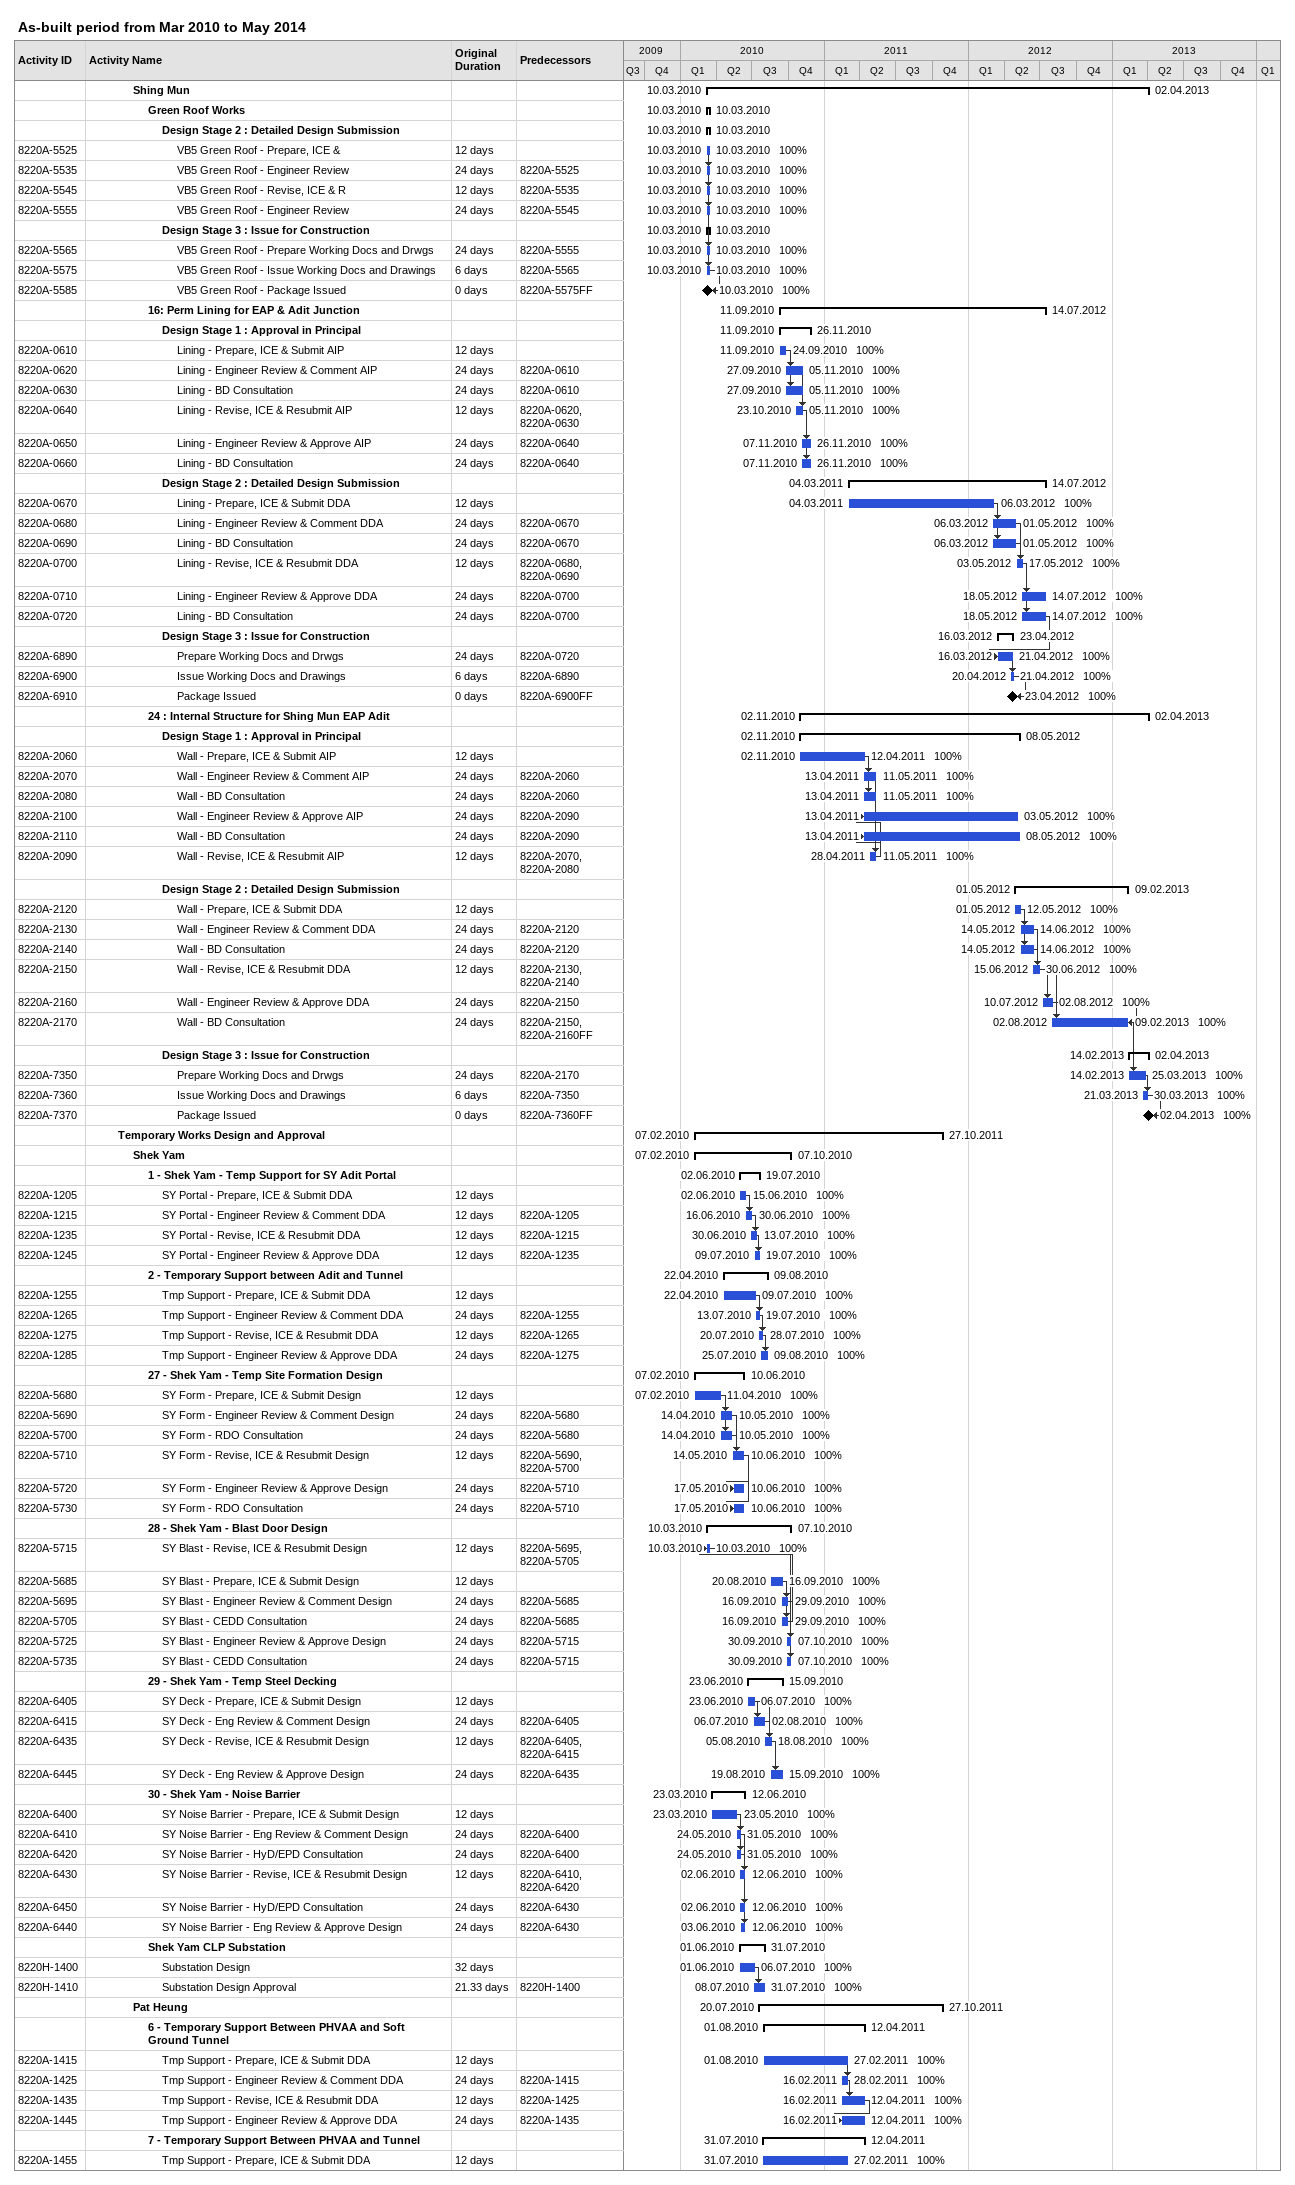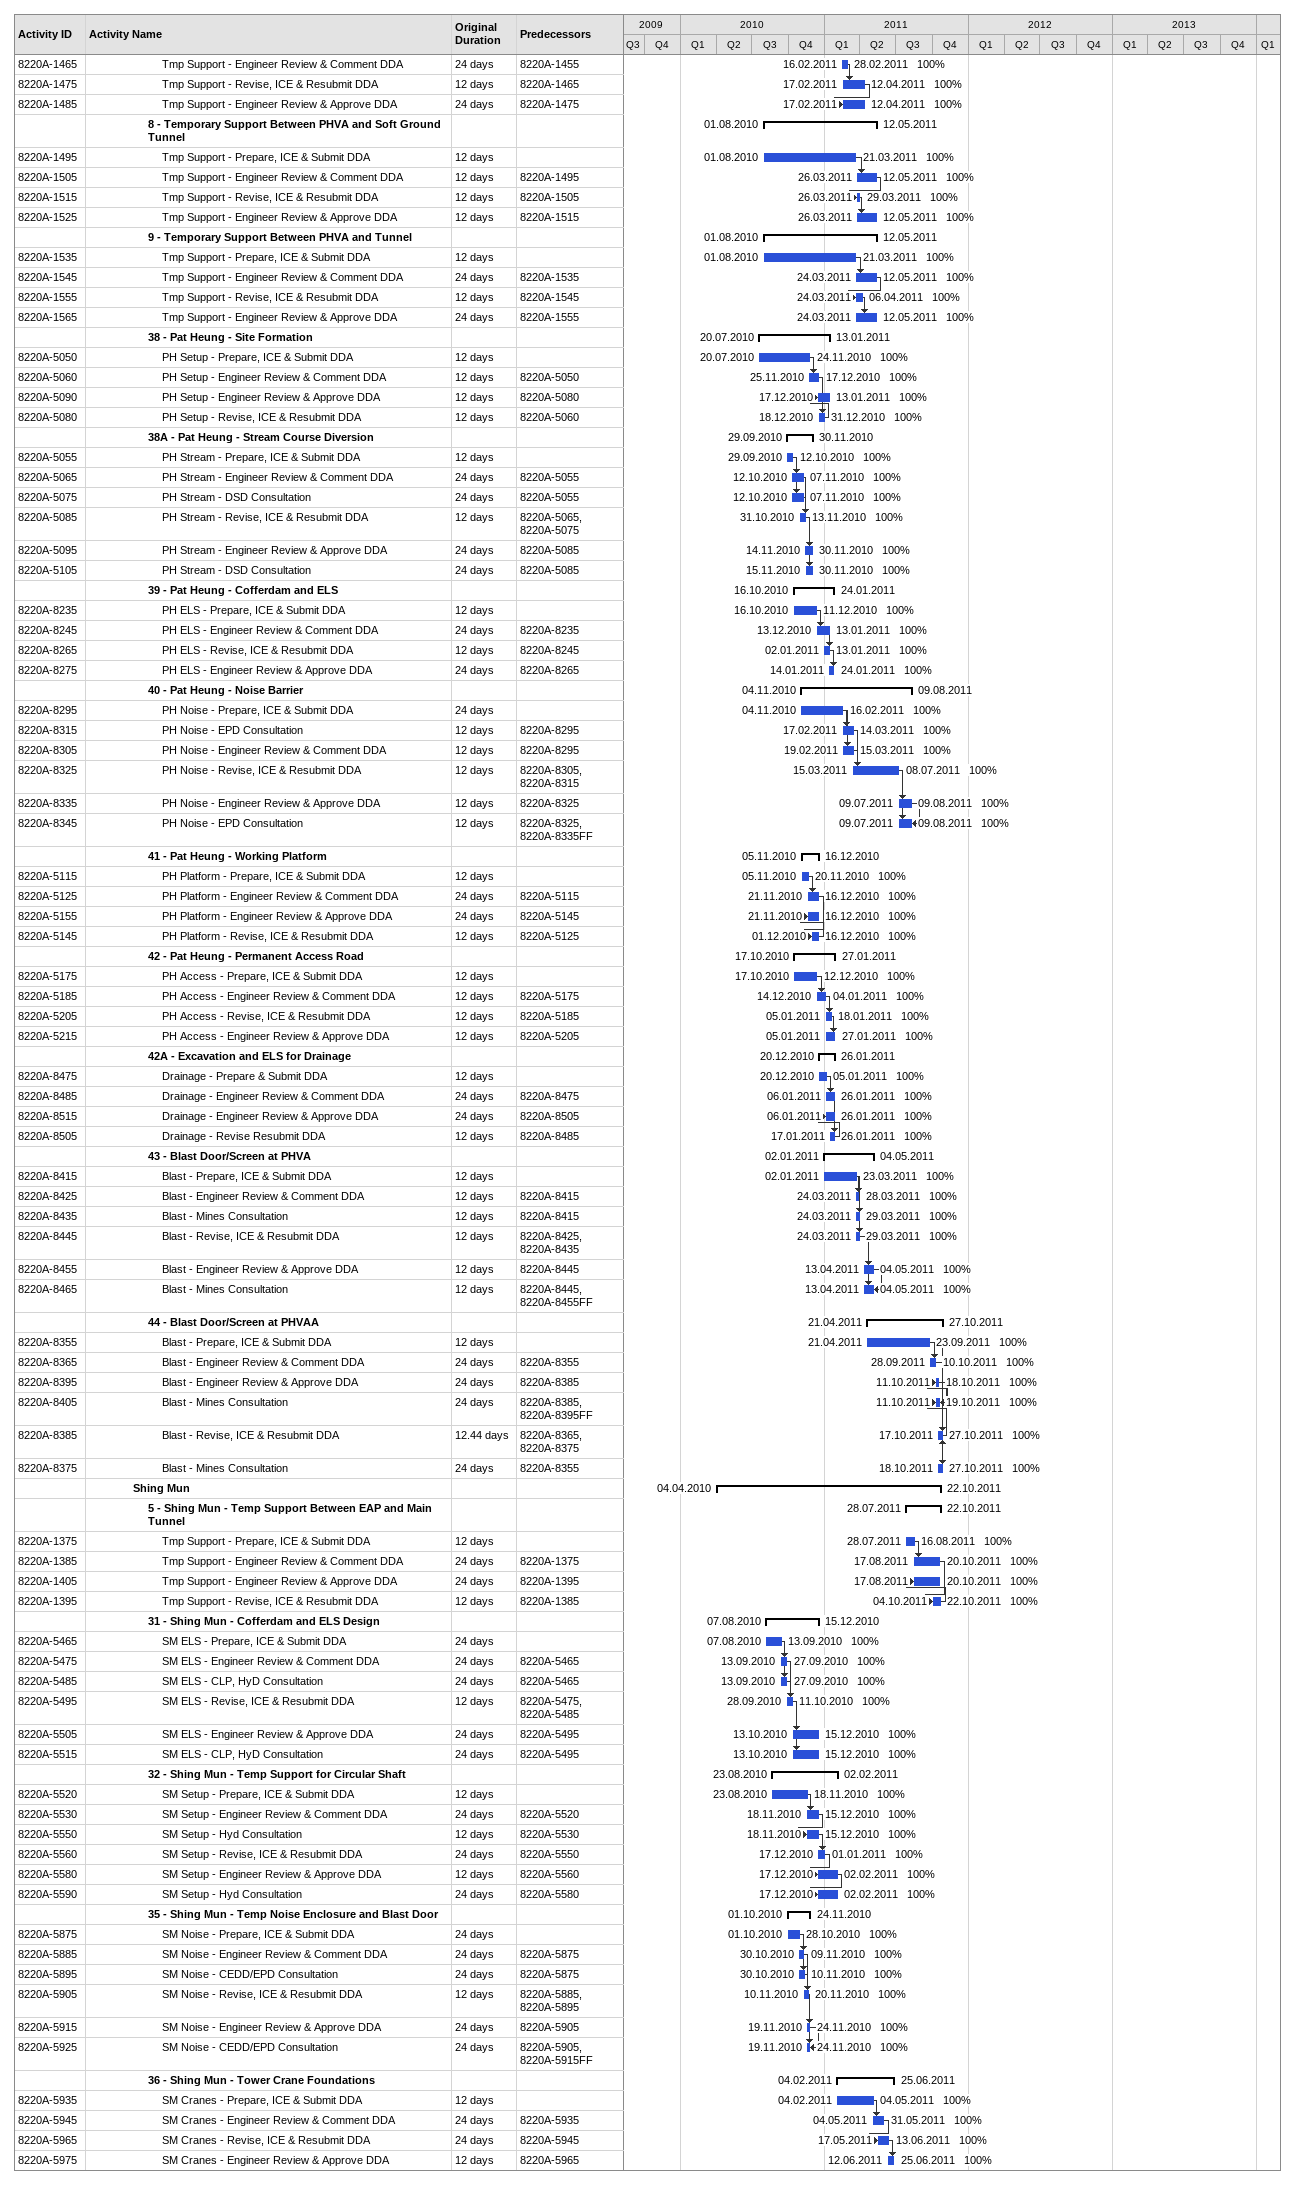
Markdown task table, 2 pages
As-built period from Mar 2010 to May 2014

| ID | Level | Task | Original duration | Start | Finish | Predecessors | % complete |
|---|---|---|---|---|---|---|---|
|  | 4 | **Shing Mun** |  | 2010-03-10 | 2013-04-02 |  |  |
|  | 5 | **Green Roof Works** |  | 2010-03-10 | 2010-03-10 |  |  |
|  | 6 | **Design Stage 2 : Detailed Design Submission** |  | 2010-03-10 | 2010-03-10 |  |  |
| 8220A-5525 | 7 | VB5 Green Roof - Prepare, ICE & | 12d | 2010-03-10 | 2010-03-10 |  | 100 |
| 8220A-5535 | 7 | VB5 Green Roof - Engineer Review | 24d | 2010-03-10 | 2010-03-10 | 8220A-5525 | 100 |
| 8220A-5545 | 7 | VB5 Green Roof - Revise, ICE & R | 12d | 2010-03-10 | 2010-03-10 | 8220A-5535 | 100 |
| 8220A-5555 | 7 | VB5 Green Roof - Engineer Review | 24d | 2010-03-10 | 2010-03-10 | 8220A-5545 | 100 |
|  | 6 | **Design Stage 3 : Issue for Construction** |  | 2010-03-10 | 2010-03-10 |  |  |
| 8220A-5565 | 7 | VB5 Green Roof - Prepare Working Docs and Drwgs | 24d | 2010-03-10 | 2010-03-10 | 8220A-5555 | 100 |
| 8220A-5575 | 7 | VB5 Green Roof - Issue Working Docs and Drawings | 6d | 2010-03-10 | 2010-03-10 | 8220A-5565 | 100 |
| 8220A-5585 | 7 | VB5 Green Roof - Package Issued | 0d | 2010-03-10 | 2010-03-10 | 8220A-5575FF | 100 |
|  | 5 | **16: Perm Lining for EAP & Adit Junction** |  | 2010-09-11 | 2012-07-14 |  |  |
|  | 6 | **Design Stage 1 : Approval in Principal** |  | 2010-09-11 | 2010-11-26 |  |  |
| 8220A-0610 | 7 | Lining - Prepare, ICE & Submit AIP | 12d | 2010-09-11 | 2010-09-24 |  | 100 |
| 8220A-0620 | 7 | Lining - Engineer Review & Comment AIP | 24d | 2010-09-27 | 2010-11-05 | 8220A-0610 | 100 |
| 8220A-0630 | 7 | Lining - BD Consultation | 24d | 2010-09-27 | 2010-11-05 | 8220A-0610 | 100 |
| 8220A-0640 | 7 | Lining - Revise, ICE & Resubmit AIP | 12d | 2010-10-23 | 2010-11-05 | 8220A-0620, 8220A-0630 | 100 |
| 8220A-0650 | 7 | Lining - Engineer Review & Approve AIP | 24d | 2010-11-07 | 2010-11-26 | 8220A-0640 | 100 |
| 8220A-0660 | 7 | Lining - BD Consultation | 24d | 2010-11-07 | 2010-11-26 | 8220A-0640 | 100 |
|  | 6 | **Design Stage 2 : Detailed Design Submission** |  | 2011-03-04 | 2012-07-14 |  |  |
| 8220A-0670 | 7 | Lining - Prepare, ICE & Submit DDA | 12d | 2011-03-04 | 2012-03-06 |  | 100 |
| 8220A-0680 | 7 | Lining - Engineer Review & Comment DDA | 24d | 2012-03-06 | 2012-05-01 | 8220A-0670 | 100 |
| 8220A-0690 | 7 | Lining - BD Consultation | 24d | 2012-03-06 | 2012-05-01 | 8220A-0670 | 100 |
| 8220A-0700 | 7 | Lining - Revise, ICE & Resubmit DDA | 12d | 2012-05-03 | 2012-05-17 | 8220A-0680, 8220A-0690 | 100 |
| 8220A-0710 | 7 | Lining - Engineer Review & Approve DDA | 24d | 2012-05-18 | 2012-07-14 | 8220A-0700 | 100 |
| 8220A-0720 | 7 | Lining - BD Consultation | 24d | 2012-05-18 | 2012-07-14 | 8220A-0700 | 100 |
|  | 6 | **Design Stage 3 : Issue for Construction** |  | 2012-03-16 | 2012-04-23 |  |  |
| 8220A-6890 | 7 | Prepare Working Docs and Drwgs | 24d | 2012-03-16 | 2012-04-21 | 8220A-0720 | 100 |
| 8220A-6900 | 7 | Issue Working Docs and Drawings | 6d | 2012-04-20 | 2012-04-21 | 8220A-6890 | 100 |
| 8220A-6910 | 7 | Package Issued | 0d | 2012-04-23 | 2012-04-23 | 8220A-6900FF | 100 |
|  | 5 | **24 : Internal Structure for Shing Mun EAP Adit** |  | 2010-11-02 | 2013-04-02 |  |  |
|  | 6 | **Design Stage 1 : Approval in Principal** |  | 2010-11-02 | 2012-05-08 |  |  |
| 8220A-2060 | 7 | Wall - Prepare, ICE & Submit AIP | 12d | 2010-11-02 | 2011-04-12 |  | 100 |
| 8220A-2070 | 7 | Wall - Engineer Review & Comment AIP | 24d | 2011-04-13 | 2011-05-11 | 8220A-2060 | 100 |
| 8220A-2080 | 7 | Wall - BD Consultation | 24d | 2011-04-13 | 2011-05-11 | 8220A-2060 | 100 |
| 8220A-2100 | 7 | Wall - Engineer Review & Approve AIP | 24d | 2011-04-13 | 2012-05-03 | 8220A-2090 | 100 |
| 8220A-2110 | 7 | Wall - BD Consultation | 24d | 2011-04-13 | 2012-05-08 | 8220A-2090 | 100 |
| 8220A-2090 | 7 | Wall - Revise, ICE & Resubmit AIP | 12d | 2011-04-28 | 2011-05-11 | 8220A-2070, 8220A-2080 | 100 |
|  | 6 | **Design Stage 2 : Detailed Design Submission** |  | 2012-05-01 | 2013-02-09 |  |  |
| 8220A-2120 | 7 | Wall - Prepare, ICE & Submit DDA | 12d | 2012-05-01 | 2012-05-12 |  | 100 |
| 8220A-2130 | 7 | Wall - Engineer Review & Comment DDA | 24d | 2012-05-14 | 2012-06-14 | 8220A-2120 | 100 |
| 8220A-2140 | 7 | Wall - BD Consultation | 24d | 2012-05-14 | 2012-06-14 | 8220A-2120 | 100 |
| 8220A-2150 | 7 | Wall - Revise, ICE & Resubmit DDA | 12d | 2012-06-15 | 2012-06-30 | 8220A-2130, 8220A-2140 | 100 |
| 8220A-2160 | 7 | Wall - Engineer Review & Approve DDA | 24d | 2012-07-10 | 2012-08-02 | 8220A-2150 | 100 |
| 8220A-2170 | 7 | Wall - BD Consultation | 24d | 2012-08-02 | 2013-02-09 | 8220A-2150, 8220A-2160FF | 100 |
|  | 6 | **Design Stage 3 : Issue for Construction** |  | 2013-02-14 | 2013-04-02 |  |  |
| 8220A-7350 | 7 | Prepare Working Docs and Drwgs | 24d | 2013-02-14 | 2013-03-25 | 8220A-2170 | 100 |
| 8220A-7360 | 7 | Issue Working Docs and Drawings | 6d | 2013-03-21 | 2013-03-30 | 8220A-7350 | 100 |
| 8220A-7370 | 7 | Package Issued | 0d | 2013-04-02 | 2013-04-02 | 8220A-7360FF | 100 |
|  | 3 | **Temporary Works Design and Approval** |  | 2010-02-07 | 2011-10-27 |  |  |
|  | 4 | **Shek Yam** |  | 2010-02-07 | 2010-10-07 |  |  |
|  | 5 | **1 - Shek Yam - Temp Support for SY Adit Portal** |  | 2010-06-02 | 2010-07-19 |  |  |
| 8220A-1205 | 6 | SY Portal - Prepare, ICE & Submit DDA | 12d | 2010-06-02 | 2010-06-15 |  | 100 |
| 8220A-1215 | 6 | SY Portal - Engineer Review & Comment DDA | 12d | 2010-06-16 | 2010-06-30 | 8220A-1205 | 100 |
| 8220A-1235 | 6 | SY Portal - Revise, ICE & Resubmit DDA | 12d | 2010-06-30 | 2010-07-13 | 8220A-1215 | 100 |
| 8220A-1245 | 6 | SY Portal - Engineer Review & Approve DDA | 12d | 2010-07-09 | 2010-07-19 | 8220A-1235 | 100 |
|  | 5 | **2 - Temporary Support between Adit and Tunnel** |  | 2010-04-22 | 2010-08-09 |  |  |
| 8220A-1255 | 6 | Tmp Support - Prepare, ICE & Submit DDA | 12d | 2010-04-22 | 2010-07-09 |  | 100 |
| 8220A-1265 | 6 | Tmp Support - Engineer Review & Comment DDA | 24d | 2010-07-13 | 2010-07-19 | 8220A-1255 | 100 |
| 8220A-1275 | 6 | Tmp Support - Revise, ICE & Resubmit DDA | 12d | 2010-07-20 | 2010-07-28 | 8220A-1265 | 100 |
| 8220A-1285 | 6 | Tmp Support - Engineer Review & Approve DDA | 24d | 2010-07-25 | 2010-08-09 | 8220A-1275 | 100 |
|  | 5 | **27 - Shek Yam - Temp Site Formation Design** |  | 2010-02-07 | 2010-06-10 |  |  |
| 8220A-5680 | 6 | SY Form - Prepare, ICE & Submit Design | 12d | 2010-02-07 | 2010-04-11 |  | 100 |
| 8220A-5690 | 6 | SY Form - Engineer Review & Comment Design | 24d | 2010-04-14 | 2010-05-10 | 8220A-5680 | 100 |
| 8220A-5700 | 6 | SY Form - RDO Consultation | 24d | 2010-04-14 | 2010-05-10 | 8220A-5680 | 100 |
| 8220A-5710 | 6 | SY Form - Revise, ICE & Resubmit Design | 12d | 2010-05-14 | 2010-06-10 | 8220A-5690, 8220A-5700 | 100 |
| 8220A-5720 | 6 | SY Form - Engineer Review & Approve Design | 24d | 2010-05-17 | 2010-06-10 | 8220A-5710 | 100 |
| 8220A-5730 | 6 | SY Form - RDO Consultation | 24d | 2010-05-17 | 2010-06-10 | 8220A-5710 | 100 |
|  | 5 | **28 - Shek Yam - Blast Door Design** |  | 2010-03-10 | 2010-10-07 |  |  |
| 8220A-5715 | 6 | SY Blast - Revise, ICE & Resubmit Design | 12d | 2010-03-10 | 2010-03-10 | 8220A-5695, 8220A-5705 | 100 |
| 8220A-5685 | 6 | SY Blast - Prepare, ICE & Submit Design | 12d | 2010-08-20 | 2010-09-16 |  | 100 |
| 8220A-5695 | 6 | SY Blast - Engineer Review & Comment Design | 24d | 2010-09-16 | 2010-09-29 | 8220A-5685 | 100 |
| 8220A-5705 | 6 | SY Blast - CEDD Consultation | 24d | 2010-09-16 | 2010-09-29 | 8220A-5685 | 100 |
| 8220A-5725 | 6 | SY Blast - Engineer Review & Approve Design | 24d | 2010-09-30 | 2010-10-07 | 8220A-5715 | 100 |
| 8220A-5735 | 6 | SY Blast - CEDD Consultation | 24d | 2010-09-30 | 2010-10-07 | 8220A-5715 | 100 |
|  | 5 | **29 - Shek Yam - Temp Steel Decking** |  | 2010-06-23 | 2010-09-15 |  |  |
| 8220A-6405 | 6 | SY Deck - Prepare, ICE & Submit Design | 12d | 2010-06-23 | 2010-07-06 |  | 100 |
| 8220A-6415 | 6 | SY Deck - Eng Review & Comment Design | 24d | 2010-07-06 | 2010-08-02 | 8220A-6405 | 100 |
| 8220A-6435 | 6 | SY Deck - Revise, ICE & Resubmit Design | 12d | 2010-08-05 | 2010-08-18 | 8220A-6405, 8220A-6415 | 100 |
| 8220A-6445 | 6 | SY Deck - Eng Review & Approve Design | 24d | 2010-08-19 | 2010-09-15 | 8220A-6435 | 100 |
|  | 5 | **30 - Shek Yam - Noise Barrier** |  | 2010-03-23 | 2010-06-12 |  |  |
| 8220A-6400 | 6 | SY Noise Barrier - Prepare, ICE & Submit Design | 12d | 2010-03-23 | 2010-05-23 |  | 100 |
| 8220A-6410 | 6 | SY Noise Barrier - Eng Review & Comment Design | 24d | 2010-05-24 | 2010-05-31 | 8220A-6400 | 100 |
| 8220A-6420 | 6 | SY Noise Barrier - HyD/EPD Consultation | 24d | 2010-05-24 | 2010-05-31 | 8220A-6400 | 100 |
| 8220A-6430 | 6 | SY Noise Barrier - Revise, ICE & Resubmit Design | 12d | 2010-06-02 | 2010-06-12 | 8220A-6410, 8220A-6420 | 100 |
| 8220A-6450 | 6 | SY Noise Barrier - HyD/EPD Consultation | 24d | 2010-06-02 | 2010-06-12 | 8220A-6430 | 100 |
| 8220A-6440 | 6 | SY Noise Barrier - Eng Review & Approve Design | 24d | 2010-06-03 | 2010-06-12 | 8220A-6430 | 100 |
|  | 5 | **Shek Yam CLP Substation** |  | 2010-06-01 | 2010-07-31 |  |  |
| 8220H-1400 | 6 | Substation Design | 32d | 2010-06-01 | 2010-07-06 |  | 100 |
| 8220H-1410 | 6 | Substation Design Approval | 21.33d | 2010-07-08 | 2010-07-31 | 8220H-1400 | 100 |
|  | 4 | **Pat Heung** |  | 2010-07-20 | 2011-10-27 |  |  |
|  | 5 | **6 - Temporary Support Between PHVAA and Soft Ground Tunnel** |  | 2010-08-01 | 2011-04-12 |  |  |
| 8220A-1415 | 6 | Tmp Support - Prepare, ICE & Submit DDA | 12d | 2010-08-01 | 2011-02-27 |  | 100 |
| 8220A-1425 | 6 | Tmp Support - Engineer Review & Comment DDA | 24d | 2011-02-16 | 2011-02-28 | 8220A-1415 | 100 |
| 8220A-1435 | 6 | Tmp Support - Revise, ICE & Resubmit DDA | 12d | 2011-02-16 | 2011-04-12 | 8220A-1425 | 100 |
| 8220A-1445 | 6 | Tmp Support - Engineer Review & Approve DDA | 24d | 2011-02-16 | 2011-04-12 | 8220A-1435 | 100 |
|  | 5 | **7 - Temporary Support Between PHVAA and Tunnel** |  | 2010-07-31 | 2011-04-12 |  |  |
| 8220A-1455 | 6 | Tmp Support - Prepare, ICE & Submit DDA | 12d | 2010-07-31 | 2011-02-27 |  | 100 |
| 8220A-1465 | 6 | Tmp Support - Engineer Review & Comment DDA | 24d | 2011-02-16 | 2011-02-28 | 8220A-1455 | 100 |
| 8220A-1475 | 6 | Tmp Support - Revise, ICE & Resubmit DDA | 12d | 2011-02-17 | 2011-04-12 | 8220A-1465 | 100 |
| 8220A-1485 | 6 | Tmp Support - Engineer Review & Approve DDA | 24d | 2011-02-17 | 2011-04-12 | 8220A-1475 | 100 |
|  | 5 | **8 - Temporary Support Between PHVA and Soft Ground Tunnel** |  | 2010-08-01 | 2011-05-12 |  |  |
| 8220A-1495 | 6 | Tmp Support - Prepare, ICE & Submit DDA | 12d | 2010-08-01 | 2011-03-21 |  | 100 |
| 8220A-1505 | 6 | Tmp Support - Engineer Review & Comment DDA | 12d | 2011-03-26 | 2011-05-12 | 8220A-1495 | 100 |
| 8220A-1515 | 6 | Tmp Support - Revise, ICE & Resubmit DDA | 12d | 2011-03-26 | 2011-03-29 | 8220A-1505 | 100 |
| 8220A-1525 | 6 | Tmp Support - Engineer Review & Approve DDA | 12d | 2011-03-26 | 2011-05-12 | 8220A-1515 | 100 |
|  | 5 | **9 - Temporary Support Between PHVA and Tunnel** |  | 2010-08-01 | 2011-05-12 |  |  |
| 8220A-1535 | 6 | Tmp Support - Prepare, ICE & Submit DDA | 12d | 2010-08-01 | 2011-03-21 |  | 100 |
| 8220A-1545 | 6 | Tmp Support - Engineer Review & Comment DDA | 24d | 2011-03-24 | 2011-05-12 | 8220A-1535 | 100 |
| 8220A-1555 | 6 | Tmp Support - Revise, ICE & Resubmit DDA | 12d | 2011-03-24 | 2011-04-06 | 8220A-1545 | 100 |
| 8220A-1565 | 6 | Tmp Support - Engineer Review & Approve DDA | 24d | 2011-03-24 | 2011-05-12 | 8220A-1555 | 100 |
|  | 5 | **38 - Pat Heung - Site Formation** |  | 2010-07-20 | 2011-01-13 |  |  |
| 8220A-5050 | 6 | PH Setup - Prepare, ICE & Submit DDA | 12d | 2010-07-20 | 2010-11-24 |  | 100 |
| 8220A-5060 | 6 | PH Setup - Engineer Review & Comment DDA | 12d | 2010-11-25 | 2010-12-17 | 8220A-5050 | 100 |
| 8220A-5090 | 6 | PH Setup - Engineer Review & Approve DDA | 12d | 2010-12-17 | 2011-01-13 | 8220A-5080 | 100 |
| 8220A-5080 | 6 | PH Setup - Revise, ICE & Resubmit DDA | 12d | 2010-12-18 | 2010-12-31 | 8220A-5060 | 100 |
|  | 5 | **38A - Pat Heung - Stream Course Diversion** |  | 2010-09-29 | 2010-11-30 |  |  |
| 8220A-5055 | 6 | PH Stream - Prepare, ICE & Submit DDA | 12d | 2010-09-29 | 2010-10-12 |  | 100 |
| 8220A-5065 | 6 | PH Stream - Engineer Review & Comment DDA | 24d | 2010-10-12 | 2010-11-07 | 8220A-5055 | 100 |
| 8220A-5075 | 6 | PH Stream - DSD Consultation | 24d | 2010-10-12 | 2010-11-07 | 8220A-5055 | 100 |
| 8220A-5085 | 6 | PH Stream - Revise, ICE & Resubmit DDA | 12d | 2010-10-31 | 2010-11-13 | 8220A-5065, 8220A-5075 | 100 |
| 8220A-5095 | 6 | PH Stream - Engineer Review & Approve DDA | 24d | 2010-11-14 | 2010-11-30 | 8220A-5085 | 100 |
| 8220A-5105 | 6 | PH Stream - DSD Consultation | 24d | 2010-11-15 | 2010-11-30 | 8220A-5085 | 100 |
|  | 5 | **39 - Pat Heung - Cofferdam and ELS** |  | 2010-10-16 | 2011-01-24 |  |  |
| 8220A-8235 | 6 | PH ELS - Prepare, ICE & Submit DDA | 12d | 2010-10-16 | 2010-12-11 |  | 100 |
| 8220A-8245 | 6 | PH ELS - Engineer Review & Comment DDA | 24d | 2010-12-13 | 2011-01-13 | 8220A-8235 | 100 |
| 8220A-8265 | 6 | PH ELS - Revise, ICE & Resubmit DDA | 12d | 2011-01-02 | 2011-01-13 | 8220A-8245 | 100 |
| 8220A-8275 | 6 | PH ELS - Engineer Review & Approve DDA | 24d | 2011-01-14 | 2011-01-24 | 8220A-8265 | 100 |
|  | 5 | **40 - Pat Heung - Noise Barrier** |  | 2010-11-04 | 2011-08-09 |  |  |
| 8220A-8295 | 6 | PH Noise - Prepare, ICE & Submit DDA | 24d | 2010-11-04 | 2011-02-16 |  | 100 |
| 8220A-8315 | 6 | PH Noise - EPD Consultation | 12d | 2011-02-17 | 2011-03-14 | 8220A-8295 | 100 |
| 8220A-8305 | 6 | PH Noise - Engineer Review & Comment DDA | 12d | 2011-02-19 | 2011-03-15 | 8220A-8295 | 100 |
| 8220A-8325 | 6 | PH Noise - Revise, ICE & Resubmit DDA | 12d | 2011-03-15 | 2011-07-08 | 8220A-8305, 8220A-8315 | 100 |
| 8220A-8335 | 6 | PH Noise - Engineer Review & Approve DDA | 12d | 2011-07-09 | 2011-08-09 | 8220A-8325 | 100 |
| 8220A-8345 | 6 | PH Noise - EPD Consultation | 12d | 2011-07-09 | 2011-08-09 | 8220A-8325, 8220A-8335FF | 100 |
|  | 5 | **41 - Pat Heung - Working Platform** |  | 2010-11-05 | 2010-12-16 |  |  |
| 8220A-5115 | 6 | PH Platform - Prepare, ICE & Submit DDA | 12d | 2010-11-05 | 2010-11-20 |  | 100 |
| 8220A-5125 | 6 | PH Platform - Engineer Review & Comment DDA | 24d | 2010-11-21 | 2010-12-16 | 8220A-5115 | 100 |
| 8220A-5155 | 6 | PH Platform - Engineer Review & Approve DDA | 24d | 2010-11-21 | 2010-12-16 | 8220A-5145 | 100 |
| 8220A-5145 | 6 | PH Platform - Revise, ICE & Resubmit DDA | 12d | 2010-12-01 | 2010-12-16 | 8220A-5125 | 100 |
|  | 5 | **42 - Pat Heung - Permanent Access Road** |  | 2010-10-17 | 2011-01-27 |  |  |
| 8220A-5175 | 6 | PH Access - Prepare, ICE & Submit DDA | 12d | 2010-10-17 | 2010-12-12 |  | 100 |
| 8220A-5185 | 6 | PH Access - Engineer Review & Comment DDA | 12d | 2010-12-14 | 2011-01-04 | 8220A-5175 | 100 |
| 8220A-5205 | 6 | PH Access - Revise, ICE & Resubmit DDA | 12d | 2011-01-05 | 2011-01-18 | 8220A-5185 | 100 |
| 8220A-5215 | 6 | PH Access - Engineer Review & Approve DDA | 12d | 2011-01-05 | 2011-01-27 | 8220A-5205 | 100 |
|  | 5 | **42A - Excavation and ELS for Drainage** |  | 2010-12-20 | 2011-01-26 |  |  |
| 8220A-8475 | 6 | Drainage - Prepare & Submit DDA | 12d | 2010-12-20 | 2011-01-05 |  | 100 |
| 8220A-8485 | 6 | Drainage - Engineer Review & Comment DDA | 24d | 2011-01-06 | 2011-01-26 | 8220A-8475 | 100 |
| 8220A-8515 | 6 | Drainage - Engineer Review & Approve DDA | 24d | 2011-01-06 | 2011-01-26 | 8220A-8505 | 100 |
| 8220A-8505 | 6 | Drainage - Revise Resubmit DDA | 12d | 2011-01-17 | 2011-01-26 | 8220A-8485 | 100 |
|  | 5 | **43 - Blast Door/Screen at PHVA** |  | 2011-01-02 | 2011-05-04 |  |  |
| 8220A-8415 | 6 | Blast - Prepare, ICE & Submit DDA | 12d | 2011-01-02 | 2011-03-23 |  | 100 |
| 8220A-8425 | 6 | Blast - Engineer Review & Comment DDA | 12d | 2011-03-24 | 2011-03-28 | 8220A-8415 | 100 |
| 8220A-8435 | 6 | Blast - Mines Consultation | 12d | 2011-03-24 | 2011-03-29 | 8220A-8415 | 100 |
| 8220A-8445 | 6 | Blast - Revise, ICE & Resubmit DDA | 12d | 2011-03-24 | 2011-03-29 | 8220A-8425, 8220A-8435 | 100 |
| 8220A-8455 | 6 | Blast - Engineer Review & Approve DDA | 12d | 2011-04-13 | 2011-05-04 | 8220A-8445 | 100 |
| 8220A-8465 | 6 | Blast - Mines Consultation | 12d | 2011-04-13 | 2011-05-04 | 8220A-8445, 8220A-8455FF | 100 |
|  | 5 | **44 - Blast Door/Screen at PHVAA** |  | 2011-04-21 | 2011-10-27 |  |  |
| 8220A-8355 | 6 | Blast - Prepare, ICE & Submit DDA | 12d | 2011-04-21 | 2011-09-23 |  | 100 |
| 8220A-8365 | 6 | Blast - Engineer Review & Comment DDA | 24d | 2011-09-28 | 2011-10-10 | 8220A-8355 | 100 |
| 8220A-8395 | 6 | Blast - Engineer Review & Approve DDA | 24d | 2011-10-11 | 2011-10-18 | 8220A-8385 | 100 |
| 8220A-8405 | 6 | Blast - Mines Consultation | 24d | 2011-10-11 | 2011-10-19 | 8220A-8385, 8220A-8395FF | 100 |
| 8220A-8385 | 6 | Blast - Revise, ICE & Resubmit DDA | 12.44d | 2011-10-17 | 2011-10-27 | 8220A-8365, 8220A-8375 | 100 |
| 8220A-8375 | 6 | Blast - Mines Consultation | 24d | 2011-10-18 | 2011-10-27 | 8220A-8355 | 100 |
|  | 4 | **Shing Mun** |  | 2010-04-04 | 2011-10-22 |  |  |
|  | 5 | **5 - Shing Mun - Temp Support Between EAP and Main Tunnel** |  | 2011-07-28 | 2011-10-22 |  |  |
| 8220A-1375 | 6 | Tmp Support - Prepare, ICE & Submit DDA | 12d | 2011-07-28 | 2011-08-16 |  | 100 |
| 8220A-1385 | 6 | Tmp Support - Engineer Review & Comment DDA | 24d | 2011-08-17 | 2011-10-20 | 8220A-1375 | 100 |
| 8220A-1405 | 6 | Tmp Support - Engineer Review & Approve DDA | 24d | 2011-08-17 | 2011-10-20 | 8220A-1395 | 100 |
| 8220A-1395 | 6 | Tmp Support - Revise, ICE & Resubmit DDA | 12d | 2011-10-04 | 2011-10-22 | 8220A-1385 | 100 |
|  | 5 | **31 - Shing Mun - Cofferdam and ELS Design** |  | 2010-08-07 | 2010-12-15 |  |  |
| 8220A-5465 | 6 | SM ELS - Prepare, ICE & Submit DDA | 24d | 2010-08-07 | 2010-09-13 |  | 100 |
| 8220A-5475 | 6 | SM ELS - Engineer Review & Comment DDA | 24d | 2010-09-13 | 2010-09-27 | 8220A-5465 | 100 |
| 8220A-5485 | 6 | SM ELS - CLP, HyD Consultation | 24d | 2010-09-13 | 2010-09-27 | 8220A-5465 | 100 |
| 8220A-5495 | 6 | SM ELS - Revise, ICE & Resubmit DDA | 12d | 2010-09-28 | 2010-10-11 | 8220A-5475, 8220A-5485 | 100 |
| 8220A-5505 | 6 | SM ELS - Engineer Review & Approve DDA | 24d | 2010-10-13 | 2010-12-15 | 8220A-5495 | 100 |
| 8220A-5515 | 6 | SM ELS - CLP, HyD Consultation | 24d | 2010-10-13 | 2010-12-15 | 8220A-5495 | 100 |
|  | 5 | **32 - Shing Mun - Temp Support for Circular Shaft** |  | 2010-08-23 | 2011-02-02 |  |  |
| 8220A-5520 | 6 | SM Setup - Prepare, ICE & Submit DDA | 12d | 2010-08-23 | 2010-11-18 |  | 100 |
| 8220A-5530 | 6 | SM Setup - Engineer Review & Comment DDA | 24d | 2010-11-18 | 2010-12-15 | 8220A-5520 | 100 |
| 8220A-5550 | 6 | SM Setup - Hyd Consultation | 12d | 2010-11-18 | 2010-12-15 | 8220A-5530 | 100 |
| 8220A-5560 | 6 | SM Setup - Revise, ICE & Resubmit DDA | 24d | 2010-12-17 | 2011-01-01 | 8220A-5550 | 100 |
| 8220A-5580 | 6 | SM Setup - Engineer Review & Approve DDA | 12d | 2010-12-17 | 2011-02-02 | 8220A-5560 | 100 |
| 8220A-5590 | 6 | SM Setup - Hyd Consultation | 24d | 2010-12-17 | 2011-02-02 | 8220A-5580 | 100 |
|  | 5 | **35 - Shing Mun - Temp Noise Enclosure and Blast Door** |  | 2010-10-01 | 2010-11-24 |  |  |
| 8220A-5875 | 6 | SM Noise - Prepare, ICE & Submit DDA | 24d | 2010-10-01 | 2010-10-28 |  | 100 |
| 8220A-5885 | 6 | SM Noise - Engineer Review & Comment DDA | 24d | 2010-10-30 | 2010-11-09 | 8220A-5875 | 100 |
| 8220A-5895 | 6 | SM Noise - CEDD/EPD Consultation | 24d | 2010-10-30 | 2010-11-10 | 8220A-5875 | 100 |
| 8220A-5905 | 6 | SM Noise - Revise, ICE & Resubmit DDA | 12d | 2010-11-10 | 2010-11-20 | 8220A-5885, 8220A-5895 | 100 |
| 8220A-5915 | 6 | SM Noise - Engineer Review & Approve DDA | 24d | 2010-11-19 | 2010-11-24 | 8220A-5905 | 100 |
| 8220A-5925 | 6 | SM Noise - CEDD/EPD Consultation | 24d | 2010-11-19 | 2010-11-24 | 8220A-5905, 8220A-5915FF | 100 |
|  | 5 | **36 - Shing Mun - Tower Crane Foundations** |  | 2011-02-04 | 2011-06-25 |  |  |
| 8220A-5935 | 6 | SM Cranes - Prepare, ICE & Submit DDA | 12d | 2011-02-04 | 2011-05-04 |  | 100 |
| 8220A-5945 | 6 | SM Cranes - Engineer Review & Comment DDA | 24d | 2011-05-04 | 2011-05-31 | 8220A-5935 | 100 |
| 8220A-5965 | 6 | SM Cranes - Revise, ICE & Resubmit DDA | 24d | 2011-05-17 | 2011-06-13 | 8220A-5945 | 100 |
| 8220A-5975 | 6 | SM Cranes - Engineer Review & Approve DDA | 12d | 2011-06-12 | 2011-06-25 | 8220A-5965 | 100 |
